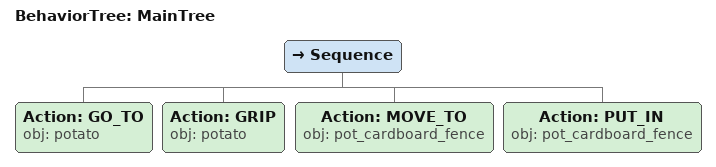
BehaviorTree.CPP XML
<root main_tree_to_execute="MainTree">
  <BehaviorTree ID="MainTree">
    <Sequence>
      <!-- Go to potato -->
      <Action ID="GO_TO" obj="potato" />
      <!-- Grip potato -->
      <Action ID="GRIP" obj="potato" />
      <!-- Move to pot_cardboard_fence -->
      <Action ID="MOVE_TO" obj="pot_cardboard_fence" />
      <!-- Put in pot_cardboard_fence -->
      <Action ID="PUT_IN" obj="pot_cardboard_fence" />
    </Sequence>
  </BehaviorTree>
</root>
